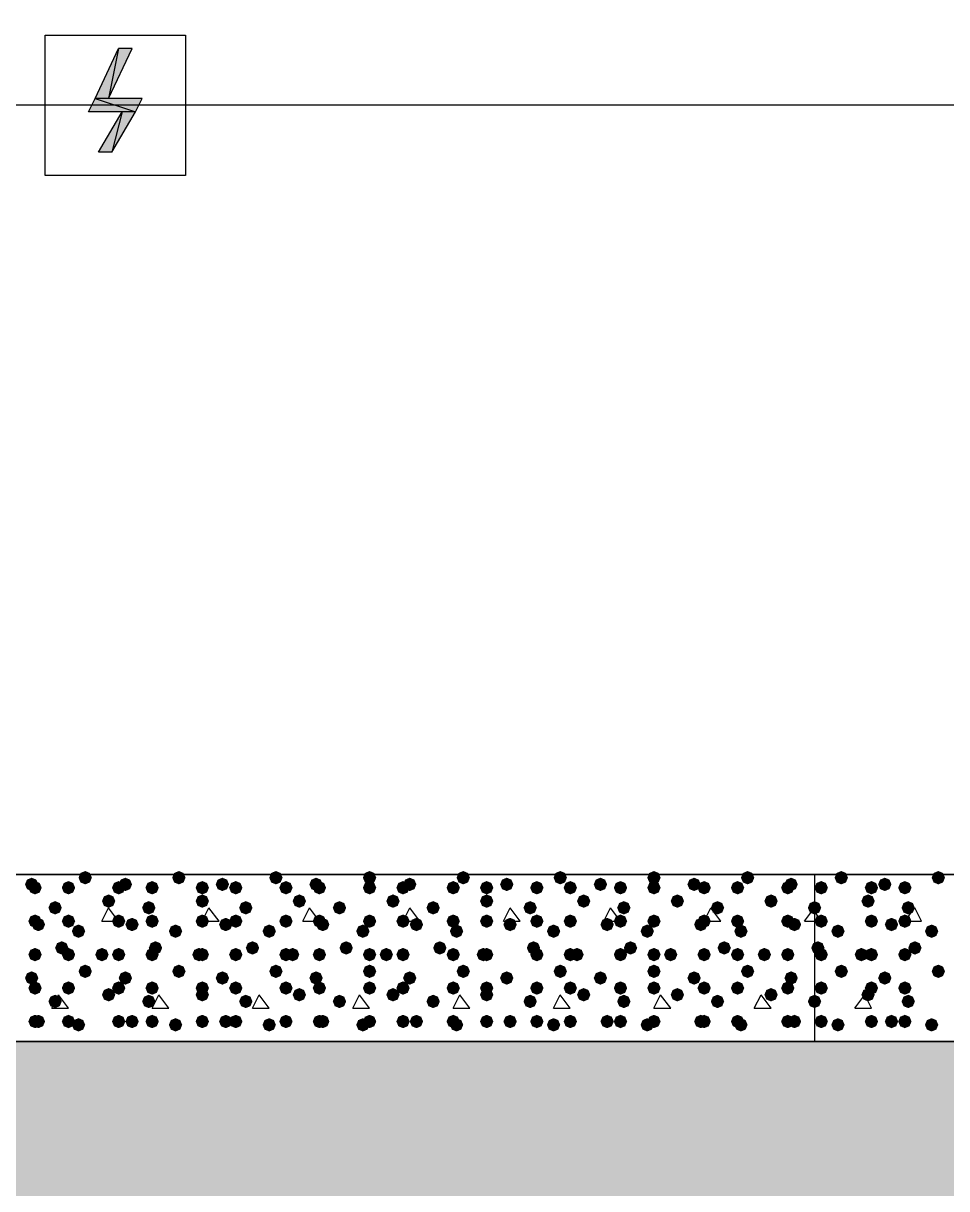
# Model space of a CAD drawing. Header units: millimetres. Extents: x 0 to 420, y 0 to 297.
# Drawn here: x 333.1 to 344.78, y 160.4 to 175.15 of the extents above; entities that cross this region are included whole.
import ezdxf

# ---------------------------------------------------------------- set-up
doc = ezdxf.new("R2010")
doc.units = ezdxf.units.MM
doc.layers.get('0').update_dxf_attribs({"linetype": 'CONTINUOUS'})

msp = doc.modelspace()

# ---------------------------------------------------------------- hatches: boundary and pattern name
at = {"true_color": 0x000001}
h = msp.add_hatch(color=0, dxfattribs=at)
h.paths.add_polyline_path([(334.475667, 174.836666), (334.306334, 174.836666), (334.179334, 174.201666)], flags=0)
h.paths.add_polyline_path([(334.306334, 174.836666), (334.179334, 174.201666), (334.01, 174.201666)], flags=0)
h = msp.add_hatch(color=0, dxfattribs=at)
h.paths.add_polyline_path([(334.602667, 174.201666), (334.01, 174.201666), (334.518, 174.032333)], flags=0)
h.paths.add_polyline_path([(334.01, 174.201666), (334.518, 174.032333), (333.925334, 174.032333)], flags=0)
h = msp.add_hatch(color=0, dxfattribs=at)
h.paths.add_polyline_path([(334.518, 174.032333), (334.348667, 174.032333), (334.221667, 173.524333)], flags=0)
h.paths.add_polyline_path([(334.348667, 174.032333), (334.221667, 173.524333), (334.052334, 173.524333)], flags=0)
at = {"true_color": 0x000008}
for points in [[(333.967667, 164.338), (333.942796, 164.278204), (333.883, 164.253333), (333.823204, 164.278204), (333.798333, 164.338), (333.823204, 164.397796), (333.883, 164.422667), (333.942796, 164.397796)], [(335.153, 164.338), (335.128129, 164.278204), (335.068333, 164.253333), (335.008537, 164.278204), (334.983667, 164.338), (335.008537, 164.397796), (335.068333, 164.422667), (335.128129, 164.397796)], [(336.380667, 164.338), (336.355796, 164.278204), (336.296, 164.253333), (336.236204, 164.278204), (336.211333, 164.338), (336.236204, 164.397796), (336.296, 164.422667), (336.355796, 164.397796)], [(337.566, 164.338), (337.541129, 164.278204), (337.481333, 164.253333), (337.421538, 164.278204), (337.396667, 164.338), (337.421537, 164.397796), (337.481333, 164.422667), (337.541129, 164.397796)], [(338.751333, 164.338), (338.726462, 164.278204), (338.666667, 164.253333), (338.606871, 164.278204), (338.582, 164.338), (338.606871, 164.397796), (338.666667, 164.422667), (338.726462, 164.397796)], [(339.979, 164.338), (339.954129, 164.278204), (339.894333, 164.253333), (339.834538, 164.278204), (339.809667, 164.338), (339.834537, 164.397796), (339.894333, 164.422667), (339.954129, 164.397796)], [(341.164333, 164.338), (341.139462, 164.278204), (341.079667, 164.253333), (341.019871, 164.278204), (340.995, 164.338), (341.019871, 164.397796), (341.079667, 164.422667), (341.139462, 164.397796)], [(342.349667, 164.338), (342.324796, 164.278204), (342.265, 164.253333), (342.205204, 164.278204), (342.180333, 164.338), (342.205204, 164.397796), (342.265, 164.422667), (342.324796, 164.397796)], [(333.290333, 164.253333), (333.265463, 164.193537), (333.205667, 164.168667), (333.145871, 164.193537), (333.121, 164.253333), (333.145871, 164.313129), (333.205667, 164.338), (333.265462, 164.313129)], [(333.332667, 164.211), (333.307796, 164.151204), (333.248, 164.126333), (333.188204, 164.151204), (333.163333, 164.211), (333.188204, 164.270796), (333.248, 164.295667), (333.307796, 164.270796)], [(333.756, 164.211), (333.731129, 164.151204), (333.671333, 164.126333), (333.611537, 164.151204), (333.586667, 164.211), (333.611537, 164.270796), (333.671333, 164.295667), (333.731129, 164.270796)], [(334.391, 164.211), (334.366129, 164.151204), (334.306333, 164.126333), (334.246537, 164.151204), (334.221667, 164.211), (334.246537, 164.270796), (334.306333, 164.295667), (334.366129, 164.270796)], [(334.475667, 164.253333), (334.450796, 164.193537), (334.391, 164.168667), (334.331204, 164.193537), (334.306333, 164.253333), (334.331204, 164.313129), (334.391, 164.338), (334.450796, 164.313129)], [(334.814333, 164.211), (334.789462, 164.151204), (334.729667, 164.126333), (334.669871, 164.151204), (334.645, 164.211), (334.669871, 164.270796), (334.729667, 164.295667), (334.789462, 164.270796)], [(335.449333, 164.211), (335.424463, 164.151204), (335.364667, 164.126333), (335.304871, 164.151204), (335.28, 164.211), (335.304871, 164.270796), (335.364667, 164.295667), (335.424462, 164.270796)], [(335.703333, 164.253333), (335.678463, 164.193537), (335.618667, 164.168667), (335.558871, 164.193537), (335.534, 164.253333), (335.558871, 164.313129), (335.618667, 164.338), (335.678462, 164.313129)], [(335.872667, 164.211), (335.847796, 164.151204), (335.788, 164.126333), (335.728204, 164.151204), (335.703333, 164.211), (335.728204, 164.270796), (335.788, 164.295667), (335.847796, 164.270796)], [(336.507667, 164.211), (336.482796, 164.151204), (336.423, 164.126333), (336.363204, 164.151204), (336.338333, 164.211), (336.363204, 164.270796), (336.423, 164.295667), (336.482796, 164.270796)], [(336.888667, 164.253333), (336.863796, 164.193537), (336.804, 164.168667), (336.744204, 164.193537), (336.719333, 164.253333), (336.744204, 164.313129), (336.804, 164.338), (336.863796, 164.313129)], [(336.931, 164.211), (336.906129, 164.151204), (336.846333, 164.126333), (336.786538, 164.151204), (336.761667, 164.211), (336.786537, 164.270796), (336.846333, 164.295667), (336.906129, 164.270796)], [(337.566, 164.211), (337.541129, 164.151204), (337.481333, 164.126333), (337.421538, 164.151204), (337.396667, 164.211), (337.421537, 164.270796), (337.481333, 164.295667), (337.541129, 164.270796)], [(337.989333, 164.211), (337.964462, 164.151204), (337.904667, 164.126333), (337.844871, 164.151204), (337.82, 164.211), (337.844871, 164.270796), (337.904667, 164.295667), (337.964462, 164.270796)], [(338.074, 164.253333), (338.049129, 164.193537), (337.989333, 164.168667), (337.929537, 164.193537), (337.904667, 164.253333), (337.929537, 164.313129), (337.989333, 164.338), (338.049129, 164.313129)], [(338.624333, 164.211), (338.599462, 164.151204), (338.539667, 164.126333), (338.479871, 164.151204), (338.455, 164.211), (338.479871, 164.270796), (338.539667, 164.295667), (338.599462, 164.270796)], [(339.047667, 164.211), (339.022796, 164.151204), (338.963, 164.126333), (338.903204, 164.151204), (338.878333, 164.211), (338.903204, 164.270796), (338.963, 164.295667), (339.022796, 164.270796)], [(339.301667, 164.253333), (339.276796, 164.193537), (339.217, 164.168667), (339.157204, 164.193537), (339.132333, 164.253333), (339.157204, 164.313129), (339.217, 164.338), (339.276796, 164.313129)], [(339.682667, 164.211), (339.657796, 164.151204), (339.598, 164.126333), (339.538204, 164.151204), (339.513333, 164.211), (339.538204, 164.270796), (339.598, 164.295667), (339.657796, 164.270796)], [(340.106, 164.211), (340.081129, 164.151204), (340.021333, 164.126333), (339.961537, 164.151204), (339.936667, 164.211), (339.961537, 164.270796), (340.021333, 164.295667), (340.081129, 164.270796)], [(340.487, 164.253333), (340.462129, 164.193537), (340.402333, 164.168667), (340.342538, 164.193537), (340.317667, 164.253333), (340.342537, 164.313129), (340.402333, 164.338), (340.462129, 164.313129)], [(340.741, 164.211), (340.716129, 164.151204), (340.656333, 164.126333), (340.596537, 164.151204), (340.571667, 164.211), (340.596537, 164.270796), (340.656333, 164.295667), (340.716129, 164.270796)], [(341.164333, 164.211), (341.139462, 164.151204), (341.079667, 164.126333), (341.019871, 164.151204), (340.995, 164.211), (341.019871, 164.270796), (341.079667, 164.295667), (341.139462, 164.270796)], [(341.672333, 164.253333), (341.647462, 164.193537), (341.587667, 164.168667), (341.527871, 164.193537), (341.503, 164.253333), (341.527871, 164.313129), (341.587667, 164.338), (341.647462, 164.313129)], [(341.799333, 164.211), (341.774462, 164.151204), (341.714667, 164.126333), (341.654871, 164.151204), (341.63, 164.211), (341.654871, 164.270796), (341.714667, 164.295667), (341.774462, 164.270796)], [(342.222667, 164.211), (342.197796, 164.151204), (342.138, 164.126333), (342.078204, 164.151204), (342.053333, 164.211), (342.078204, 164.270796), (342.138, 164.295667), (342.197796, 164.270796)], [(342.857667, 164.211), (342.832796, 164.151204), (342.773, 164.126333), (342.713204, 164.151204), (342.688333, 164.211), (342.713204, 164.270796), (342.773, 164.295667), (342.832796, 164.270796)], [(342.9, 164.253333), (342.875129, 164.193537), (342.815333, 164.168667), (342.755538, 164.193537), (342.730667, 164.253333), (342.755537, 164.313129), (342.815333, 164.338), (342.875129, 164.313129)], [(334.264, 164.041667), (334.239129, 163.981871), (334.179333, 163.957), (334.119537, 163.981871), (334.094667, 164.041667), (334.119537, 164.101462), (334.179333, 164.126333), (334.239129, 164.101463)], [(335.449333, 164.041667), (335.424463, 163.981871), (335.364667, 163.957), (335.304871, 163.981871), (335.28, 164.041667), (335.304871, 164.101462), (335.364667, 164.126333), (335.424462, 164.101463)], [(336.677, 164.041667), (336.652129, 163.981871), (336.592333, 163.957), (336.532537, 163.981871), (336.507667, 164.041667), (336.532537, 164.101462), (336.592333, 164.126333), (336.652129, 164.101463)], [(337.862333, 164.041667), (337.837462, 163.981871), (337.777667, 163.957), (337.717871, 163.981871), (337.693, 164.041667), (337.717871, 164.101462), (337.777667, 164.126333), (337.837462, 164.101463)], [(339.047667, 164.041667), (339.022796, 163.981871), (338.963, 163.957), (338.903204, 163.981871), (338.878333, 164.041667), (338.903204, 164.101462), (338.963, 164.126333), (339.022796, 164.101463)], [(340.275333, 164.041667), (340.250463, 163.981871), (340.190667, 163.957), (340.130871, 163.981871), (340.106, 164.041667), (340.130871, 164.101462), (340.190667, 164.126333), (340.250462, 164.101463)], [(341.460667, 164.041667), (341.435796, 163.981871), (341.376, 163.957), (341.316204, 163.981871), (341.291333, 164.041667), (341.316204, 164.101462), (341.376, 164.126333), (341.435796, 164.101463)], [(342.646, 164.041667), (342.621129, 163.981871), (342.561333, 163.957), (342.501537, 163.981871), (342.476667, 164.041667), (342.501537, 164.101462), (342.561333, 164.126333), (342.621129, 164.101463)], [(333.586667, 163.957), (333.561796, 163.897204), (333.502, 163.872333), (333.442204, 163.897204), (333.417333, 163.957), (333.442204, 164.016796), (333.502, 164.041667), (333.561796, 164.016796)], [(334.772, 163.957), (334.747129, 163.897204), (334.687333, 163.872333), (334.627538, 163.897204), (334.602667, 163.957), (334.627537, 164.016796), (334.687333, 164.041667), (334.747129, 164.016796)], [(335.999667, 163.957), (335.974796, 163.897204), (335.915, 163.872333), (335.855204, 163.897204), (335.830333, 163.957), (335.855204, 164.016796), (335.915, 164.041667), (335.974796, 164.016796)], [(337.185, 163.957), (337.160129, 163.897204), (337.100333, 163.872333), (337.040538, 163.897204), (337.015667, 163.957), (337.040537, 164.016796), (337.100333, 164.041667), (337.160129, 164.016796)], [(338.370333, 163.957), (338.345463, 163.897204), (338.285667, 163.872333), (338.225871, 163.897204), (338.201, 163.957), (338.225871, 164.016796), (338.285667, 164.041667), (338.345462, 164.016796)], [(339.598, 163.957), (339.573129, 163.897204), (339.513333, 163.872333), (339.453538, 163.897204), (339.428667, 163.957), (339.453537, 164.016796), (339.513333, 164.041667), (339.573129, 164.016796)], [(340.783333, 163.957), (340.758462, 163.897204), (340.698667, 163.872333), (340.638871, 163.897204), (340.614, 163.957), (340.638871, 164.016796), (340.698667, 164.041667), (340.758462, 164.016796)], [(341.968667, 163.957), (341.943796, 163.897204), (341.884, 163.872333), (341.824204, 163.897204), (341.799333, 163.957), (341.824204, 164.016796), (341.884, 164.041667), (341.943796, 164.016796)], [(343.196333, 163.957), (343.171462, 163.897204), (343.111667, 163.872333), (343.051871, 163.897204), (343.027, 163.957), (343.051871, 164.016796), (343.111667, 164.041667), (343.171462, 164.016796)], [(333.332667, 163.787667), (333.307796, 163.727871), (333.248, 163.703), (333.188204, 163.727871), (333.163333, 163.787667), (333.188204, 163.847462), (333.248, 163.872333), (333.307796, 163.847463)], [(333.375, 163.745333), (333.350129, 163.685537), (333.290333, 163.660667), (333.230537, 163.685537), (333.205667, 163.745333), (333.230537, 163.805129), (333.290333, 163.83), (333.350129, 163.805129)], [(333.756, 163.787667), (333.731129, 163.727871), (333.671333, 163.703), (333.611537, 163.727871), (333.586667, 163.787667), (333.611537, 163.847462), (333.671333, 163.872333), (333.731129, 163.847463)], [(334.391, 163.787667), (334.366129, 163.727871), (334.306333, 163.703), (334.246537, 163.727871), (334.221667, 163.787667), (334.246537, 163.847462), (334.306333, 163.872333), (334.366129, 163.847463)], [(334.560333, 163.745333), (334.535462, 163.685537), (334.475667, 163.660667), (334.415871, 163.685537), (334.391, 163.745333), (334.415871, 163.805129), (334.475667, 163.83), (334.535462, 163.805129)], [(334.814333, 163.787667), (334.789462, 163.727871), (334.729667, 163.703), (334.669871, 163.727871), (334.645, 163.787667), (334.669871, 163.847462), (334.729667, 163.872333), (334.789462, 163.847463)], [(335.449333, 163.787667), (335.424463, 163.727871), (335.364667, 163.703), (335.304871, 163.727871), (335.28, 163.787667), (335.304871, 163.847462), (335.364667, 163.872333), (335.424462, 163.847463)], [(335.745667, 163.745333), (335.720796, 163.685537), (335.661, 163.660667), (335.601204, 163.685537), (335.576333, 163.745333), (335.601204, 163.805129), (335.661, 163.83), (335.720796, 163.805129)], [(335.872667, 163.787667), (335.847796, 163.727871), (335.788, 163.703), (335.728204, 163.727871), (335.703333, 163.787667), (335.728204, 163.847462), (335.788, 163.872333), (335.847796, 163.847463)], [(336.507667, 163.787667), (336.482796, 163.727871), (336.423, 163.703), (336.363204, 163.727871), (336.338333, 163.787667), (336.363204, 163.847462), (336.423, 163.872333), (336.482796, 163.847463)], [(336.931, 163.787667), (336.906129, 163.727871), (336.846333, 163.703), (336.786538, 163.727871), (336.761667, 163.787667), (336.786537, 163.847462), (336.846333, 163.872333), (336.906129, 163.847463)], [(336.973333, 163.745333), (336.948463, 163.685537), (336.888667, 163.660667), (336.828871, 163.685537), (336.804, 163.745333), (336.828871, 163.805129), (336.888667, 163.83), (336.948462, 163.805129)], [(337.566, 163.787667), (337.541129, 163.727871), (337.481333, 163.703), (337.421538, 163.727871), (337.396667, 163.787667), (337.421537, 163.847462), (337.481333, 163.872333), (337.541129, 163.847463)], [(337.989333, 163.787667), (337.964462, 163.727871), (337.904667, 163.703), (337.844871, 163.727871), (337.82, 163.787667), (337.844871, 163.847462), (337.904667, 163.872333), (337.964462, 163.847463)], [(338.158667, 163.745333), (338.133796, 163.685537), (338.074, 163.660667), (338.014204, 163.685537), (337.989333, 163.745333), (338.014204, 163.805129), (338.074, 163.83), (338.133796, 163.805129)], [(338.624333, 163.787667), (338.599462, 163.727871), (338.539667, 163.703), (338.479871, 163.727871), (338.455, 163.787667), (338.479871, 163.847462), (338.539667, 163.872333), (338.599462, 163.847463)], [(339.047667, 163.787667), (339.022796, 163.727871), (338.963, 163.703), (338.903204, 163.727871), (338.878333, 163.787667), (338.903204, 163.847462), (338.963, 163.872333), (339.022796, 163.847463)], [(339.344, 163.745333), (339.319129, 163.685537), (339.259333, 163.660667), (339.199537, 163.685537), (339.174667, 163.745333), (339.199537, 163.805129), (339.259333, 163.83), (339.319129, 163.805129)], [(339.682667, 163.787667), (339.657796, 163.727871), (339.598, 163.703), (339.538204, 163.727871), (339.513333, 163.787667), (339.538204, 163.847462), (339.598, 163.872333), (339.657796, 163.847463)], [(340.106, 163.787667), (340.081129, 163.727871), (340.021333, 163.703), (339.961537, 163.727871), (339.936667, 163.787667), (339.961537, 163.847462), (340.021333, 163.872333), (340.081129, 163.847463)], [(340.571667, 163.745333), (340.546796, 163.685537), (340.487, 163.660667), (340.427204, 163.685537), (340.402333, 163.745333), (340.427204, 163.805129), (340.487, 163.83), (340.546796, 163.805129)], [(340.741, 163.787667), (340.716129, 163.727871), (340.656333, 163.703), (340.596537, 163.727871), (340.571667, 163.787667), (340.596537, 163.847462), (340.656333, 163.872333), (340.716129, 163.847463)], [(341.164333, 163.787667), (341.139462, 163.727871), (341.079667, 163.703), (341.019871, 163.727871), (340.995, 163.787667), (341.019871, 163.847462), (341.079667, 163.872333), (341.139462, 163.847463)], [(341.757, 163.745333), (341.732129, 163.685537), (341.672333, 163.660667), (341.612538, 163.685537), (341.587667, 163.745333), (341.612537, 163.805129), (341.672333, 163.83), (341.732129, 163.805129)], [(341.799333, 163.787667), (341.774462, 163.727871), (341.714667, 163.703), (341.654871, 163.727871), (341.63, 163.787667), (341.654871, 163.847462), (341.714667, 163.872333), (341.774462, 163.847463)], [(342.222667, 163.787667), (342.197796, 163.727871), (342.138, 163.703), (342.078204, 163.727871), (342.053333, 163.787667), (342.078204, 163.847462), (342.138, 163.872333), (342.197796, 163.847463)], [(342.857667, 163.787667), (342.832796, 163.727871), (342.773, 163.703), (342.713204, 163.727871), (342.688333, 163.787667), (342.713204, 163.847462), (342.773, 163.872333), (342.832796, 163.847463)], [(342.942333, 163.745333), (342.917462, 163.685537), (342.857667, 163.660667), (342.797871, 163.685537), (342.773, 163.745333), (342.797871, 163.805129), (342.857667, 163.83), (342.917462, 163.805129)], [(333.883, 163.660667), (333.858129, 163.600871), (333.798333, 163.576), (333.738538, 163.600871), (333.713667, 163.660667), (333.738537, 163.720462), (333.798333, 163.745333), (333.858129, 163.720463)], [(335.110667, 163.660667), (335.085796, 163.600871), (335.026, 163.576), (334.966204, 163.600871), (334.941333, 163.660667), (334.966204, 163.720462), (335.026, 163.745333), (335.085796, 163.720463)], [(336.296, 163.660667), (336.271129, 163.600871), (336.211333, 163.576), (336.151538, 163.600871), (336.126667, 163.660667), (336.151537, 163.720462), (336.211333, 163.745333), (336.271129, 163.720463)], [(337.481333, 163.660667), (337.456462, 163.600871), (337.396667, 163.576), (337.336871, 163.600871), (337.312, 163.660667), (337.336871, 163.720462), (337.396667, 163.745333), (337.456462, 163.720463)], [(338.666667, 163.660667), (338.641796, 163.600871), (338.582, 163.576), (338.522204, 163.600871), (338.497333, 163.660667), (338.522204, 163.720462), (338.582, 163.745333), (338.641796, 163.720463)], [(339.894333, 163.660667), (339.869462, 163.600871), (339.809667, 163.576), (339.749871, 163.600871), (339.725, 163.660667), (339.749871, 163.720462), (339.809667, 163.745333), (339.869462, 163.720463)], [(341.079667, 163.660667), (341.054796, 163.600871), (340.995, 163.576), (340.935204, 163.600871), (340.910333, 163.660667), (340.935204, 163.720462), (340.995, 163.745333), (341.054796, 163.720463)], [(342.265, 163.660667), (342.240129, 163.600871), (342.180333, 163.576), (342.120538, 163.600871), (342.095667, 163.660667), (342.120537, 163.720462), (342.180333, 163.745333), (342.240129, 163.720463)], [(333.671333, 163.449), (333.646462, 163.389204), (333.586667, 163.364333), (333.526871, 163.389204), (333.502, 163.449), (333.526871, 163.508796), (333.586667, 163.533667), (333.646462, 163.508796)], [(334.856667, 163.449), (334.831796, 163.389204), (334.772, 163.364333), (334.712204, 163.389204), (334.687333, 163.449), (334.712204, 163.508796), (334.772, 163.533667), (334.831796, 163.508796)], [(336.084333, 163.449), (336.059463, 163.389204), (335.999667, 163.364333), (335.939871, 163.389204), (335.915, 163.449), (335.939871, 163.508796), (335.999667, 163.533667), (336.059462, 163.508796)], [(337.269667, 163.449), (337.244796, 163.389204), (337.185, 163.364333), (337.125204, 163.389204), (337.100333, 163.449), (337.125204, 163.508796), (337.185, 163.533667), (337.244796, 163.508796)], [(338.455, 163.449), (338.430129, 163.389204), (338.370333, 163.364333), (338.310538, 163.389204), (338.285667, 163.449), (338.310537, 163.508796), (338.370333, 163.533667), (338.430129, 163.508796)], [(339.640333, 163.449), (339.615463, 163.389204), (339.555667, 163.364333), (339.495871, 163.389204), (339.471, 163.449), (339.495871, 163.508796), (339.555667, 163.533667), (339.615462, 163.508796)], [(340.868, 163.449), (340.843129, 163.389204), (340.783333, 163.364333), (340.723538, 163.389204), (340.698667, 163.449), (340.723537, 163.508796), (340.783333, 163.533667), (340.843129, 163.508796)], [(342.053333, 163.449), (342.028462, 163.389204), (341.968667, 163.364333), (341.908871, 163.389204), (341.884, 163.449), (341.908871, 163.508796), (341.968667, 163.533667), (342.028462, 163.508796)], [(333.332667, 163.364333), (333.307796, 163.304537), (333.248, 163.279667), (333.188204, 163.304537), (333.163333, 163.364333), (333.188204, 163.424129), (333.248, 163.449), (333.307796, 163.424129)], [(333.756, 163.364333), (333.731129, 163.304537), (333.671333, 163.279667), (333.611537, 163.304537), (333.586667, 163.364333), (333.611537, 163.424129), (333.671333, 163.449), (333.731129, 163.424129)], [(334.179333, 163.364333), (334.154462, 163.304537), (334.094667, 163.279667), (334.034871, 163.304537), (334.01, 163.364333), (334.034871, 163.424129), (334.094667, 163.449), (334.154462, 163.424129)], [(334.391, 163.364333), (334.366129, 163.304537), (334.306333, 163.279667), (334.246537, 163.304537), (334.221667, 163.364333), (334.246537, 163.424129), (334.306333, 163.449), (334.366129, 163.424129)], [(334.814333, 163.364333), (334.789462, 163.304537), (334.729667, 163.279667), (334.669871, 163.304537), (334.645, 163.364333), (334.669871, 163.424129), (334.729667, 163.449), (334.789462, 163.424129)], [(335.407, 163.364333), (335.382129, 163.304537), (335.322333, 163.279667), (335.262538, 163.304537), (335.237667, 163.364333), (335.262537, 163.424129), (335.322333, 163.449), (335.382129, 163.424129)], [(335.449333, 163.364333), (335.424463, 163.304537), (335.364667, 163.279667), (335.304871, 163.304537), (335.28, 163.364333), (335.304871, 163.424129), (335.364667, 163.449), (335.424462, 163.424129)], [(335.872667, 163.364333), (335.847796, 163.304537), (335.788, 163.279667), (335.728204, 163.304537), (335.703333, 163.364333), (335.728204, 163.424129), (335.788, 163.449), (335.847796, 163.424129)], [(336.507667, 163.364333), (336.482796, 163.304537), (336.423, 163.279667), (336.363204, 163.304537), (336.338333, 163.364333), (336.363204, 163.424129), (336.423, 163.449), (336.482796, 163.424129)], [(336.592333, 163.364333), (336.567462, 163.304537), (336.507667, 163.279667), (336.447871, 163.304537), (336.423, 163.364333), (336.447871, 163.424129), (336.507667, 163.449), (336.567462, 163.424129)], [(336.931, 163.364333), (336.906129, 163.304537), (336.846333, 163.279667), (336.786538, 163.304537), (336.761667, 163.364333), (336.786537, 163.424129), (336.846333, 163.449), (336.906129, 163.424129)], [(337.566, 163.364333), (337.541129, 163.304537), (337.481333, 163.279667), (337.421538, 163.304537), (337.396667, 163.364333), (337.421537, 163.424129), (337.481333, 163.449), (337.541129, 163.424129)], [(337.777667, 163.364333), (337.752796, 163.304537), (337.693, 163.279667), (337.633204, 163.304537), (337.608333, 163.364333), (337.633204, 163.424129), (337.693, 163.449), (337.752796, 163.424129)], [(337.989333, 163.364333), (337.964462, 163.304537), (337.904667, 163.279667), (337.844871, 163.304537), (337.82, 163.364333), (337.844871, 163.424129), (337.904667, 163.449), (337.964462, 163.424129)], [(338.624333, 163.364333), (338.599462, 163.304537), (338.539667, 163.279667), (338.479871, 163.304537), (338.455, 163.364333), (338.479871, 163.424129), (338.539667, 163.449), (338.599462, 163.424129)], [(339.005333, 163.364333), (338.980462, 163.304537), (338.920667, 163.279667), (338.860871, 163.304537), (338.836, 163.364333), (338.860871, 163.424129), (338.920667, 163.449), (338.980462, 163.424129)], [(339.047667, 163.364333), (339.022796, 163.304537), (338.963, 163.279667), (338.903204, 163.304537), (338.878333, 163.364333), (338.903204, 163.424129), (338.963, 163.449), (339.022796, 163.424129)], [(339.682667, 163.364333), (339.657796, 163.304537), (339.598, 163.279667), (339.538204, 163.304537), (339.513333, 163.364333), (339.538204, 163.424129), (339.598, 163.449), (339.657796, 163.424129)], [(340.106, 163.364333), (340.081129, 163.304537), (340.021333, 163.279667), (339.961537, 163.304537), (339.936667, 163.364333), (339.961537, 163.424129), (340.021333, 163.449), (340.081129, 163.424129)], [(340.190667, 163.364333), (340.165796, 163.304537), (340.106, 163.279667), (340.046204, 163.304537), (340.021333, 163.364333), (340.046204, 163.424129), (340.106, 163.449), (340.165796, 163.424129)], [(340.741, 163.364333), (340.716129, 163.304537), (340.656333, 163.279667), (340.596537, 163.304537), (340.571667, 163.364333), (340.596537, 163.424129), (340.656333, 163.449), (340.716129, 163.424129)], [(341.164333, 163.364333), (341.139462, 163.304537), (341.079667, 163.279667), (341.019871, 163.304537), (340.995, 163.364333), (341.019871, 163.424129), (341.079667, 163.449), (341.139462, 163.424129)], [(341.376, 163.364333), (341.351129, 163.304537), (341.291333, 163.279667), (341.231537, 163.304537), (341.206667, 163.364333), (341.231537, 163.424129), (341.291333, 163.449), (341.351129, 163.424129)], [(341.799333, 163.364333), (341.774462, 163.304537), (341.714667, 163.279667), (341.654871, 163.304537), (341.63, 163.364333), (341.654871, 163.424129), (341.714667, 163.449), (341.774462, 163.424129)], [(342.222667, 163.364333), (342.197796, 163.304537), (342.138, 163.279667), (342.078204, 163.304537), (342.053333, 163.364333), (342.078204, 163.424129), (342.138, 163.449), (342.197796, 163.424129)], [(342.561333, 163.364333), (342.536462, 163.304537), (342.476667, 163.279667), (342.416871, 163.304537), (342.392, 163.364333), (342.416871, 163.424129), (342.476667, 163.449), (342.536462, 163.424129)], [(342.857667, 163.364333), (342.832796, 163.304537), (342.773, 163.279667), (342.713204, 163.304537), (342.688333, 163.364333), (342.713204, 163.424129), (342.773, 163.449), (342.832796, 163.424129)], [(333.967667, 163.152667), (333.942796, 163.092871), (333.883, 163.068), (333.823204, 163.092871), (333.798333, 163.152667), (333.823204, 163.212462), (333.883, 163.237333), (333.942796, 163.212463)], [(335.153, 163.152667), (335.128129, 163.092871), (335.068333, 163.068), (335.008537, 163.092871), (334.983667, 163.152667), (335.008537, 163.212462), (335.068333, 163.237333), (335.128129, 163.212463)], [(336.380667, 163.152667), (336.355796, 163.092871), (336.296, 163.068), (336.236204, 163.092871), (336.211333, 163.152667), (336.236204, 163.212462), (336.296, 163.237333), (336.355796, 163.212463)], [(337.566, 163.152667), (337.541129, 163.092871), (337.481333, 163.068), (337.421538, 163.092871), (337.396667, 163.152667), (337.421537, 163.212462), (337.481333, 163.237333), (337.541129, 163.212463)], [(338.751333, 163.152667), (338.726462, 163.092871), (338.666667, 163.068), (338.606871, 163.092871), (338.582, 163.152667), (338.606871, 163.212462), (338.666667, 163.237333), (338.726462, 163.212463)], [(339.979, 163.152667), (339.954129, 163.092871), (339.894333, 163.068), (339.834538, 163.092871), (339.809667, 163.152667), (339.834537, 163.212462), (339.894333, 163.237333), (339.954129, 163.212463)], [(341.164333, 163.152667), (341.139462, 163.092871), (341.079667, 163.068), (341.019871, 163.092871), (340.995, 163.152667), (341.019871, 163.212462), (341.079667, 163.237333), (341.139462, 163.212463)], [(342.349667, 163.152667), (342.324796, 163.092871), (342.265, 163.068), (342.205204, 163.092871), (342.180333, 163.152667), (342.205204, 163.212462), (342.265, 163.237333), (342.324796, 163.212463)], [(333.290333, 163.068), (333.265463, 163.008204), (333.205667, 162.983333), (333.145871, 163.008204), (333.121, 163.068), (333.145871, 163.127796), (333.205667, 163.152667), (333.265462, 163.127796)], [(333.332667, 162.941), (333.307796, 162.881204), (333.248, 162.856333), (333.188204, 162.881204), (333.163333, 162.941), (333.188204, 163.000796), (333.248, 163.025667), (333.307796, 163.000796)], [(333.756, 162.941), (333.731129, 162.881204), (333.671333, 162.856333), (333.611537, 162.881204), (333.586667, 162.941), (333.611537, 163.000796), (333.671333, 163.025667), (333.731129, 163.000796)], [(334.391, 162.941), (334.366129, 162.881204), (334.306333, 162.856333), (334.246537, 162.881204), (334.221667, 162.941), (334.246537, 163.000796), (334.306333, 163.025667), (334.366129, 163.000796)], [(334.475667, 163.068), (334.450796, 163.008204), (334.391, 162.983333), (334.331204, 163.008204), (334.306333, 163.068), (334.331204, 163.127796), (334.391, 163.152667), (334.450796, 163.127796)], [(334.814333, 162.941), (334.789462, 162.881204), (334.729667, 162.856333), (334.669871, 162.881204), (334.645, 162.941), (334.669871, 163.000796), (334.729667, 163.025667), (334.789462, 163.000796)], [(335.449333, 162.941), (335.424463, 162.881204), (335.364667, 162.856333), (335.304871, 162.881204), (335.28, 162.941), (335.304871, 163.000796), (335.364667, 163.025667), (335.424462, 163.000796)], [(335.703333, 163.068), (335.678463, 163.008204), (335.618667, 162.983333), (335.558871, 163.008204), (335.534, 163.068), (335.558871, 163.127796), (335.618667, 163.152667), (335.678462, 163.127796)], [(335.872667, 162.941), (335.847796, 162.881204), (335.788, 162.856333), (335.728204, 162.881204), (335.703333, 162.941), (335.728204, 163.000796), (335.788, 163.025667), (335.847796, 163.000796)], [(336.507667, 162.941), (336.482796, 162.881204), (336.423, 162.856333), (336.363204, 162.881204), (336.338333, 162.941), (336.363204, 163.000796), (336.423, 163.025667), (336.482796, 163.000796)], [(336.888667, 163.068), (336.863796, 163.008204), (336.804, 162.983333), (336.744204, 163.008204), (336.719333, 163.068), (336.744204, 163.127796), (336.804, 163.152667), (336.863796, 163.127796)], [(336.931, 162.941), (336.906129, 162.881204), (336.846333, 162.856333), (336.786538, 162.881204), (336.761667, 162.941), (336.786537, 163.000796), (336.846333, 163.025667), (336.906129, 163.000796)], [(337.566, 162.941), (337.541129, 162.881204), (337.481333, 162.856333), (337.421538, 162.881204), (337.396667, 162.941), (337.421537, 163.000796), (337.481333, 163.025667), (337.541129, 163.000796)], [(337.989333, 162.941), (337.964462, 162.881204), (337.904667, 162.856333), (337.844871, 162.881204), (337.82, 162.941), (337.844871, 163.000796), (337.904667, 163.025667), (337.964462, 163.000796)], [(338.074, 163.068), (338.049129, 163.008204), (337.989333, 162.983333), (337.929537, 163.008204), (337.904667, 163.068), (337.929537, 163.127796), (337.989333, 163.152667), (338.049129, 163.127796)], [(338.624333, 162.941), (338.599462, 162.881204), (338.539667, 162.856333), (338.479871, 162.881204), (338.455, 162.941), (338.479871, 163.000796), (338.539667, 163.025667), (338.599462, 163.000796)], [(339.047667, 162.941), (339.022796, 162.881204), (338.963, 162.856333), (338.903204, 162.881204), (338.878333, 162.941), (338.903204, 163.000796), (338.963, 163.025667), (339.022796, 163.000796)], [(339.301667, 163.068), (339.276796, 163.008204), (339.217, 162.983333), (339.157204, 163.008204), (339.132333, 163.068), (339.157204, 163.127796), (339.217, 163.152667), (339.276796, 163.127796)], [(339.682667, 162.941), (339.657796, 162.881204), (339.598, 162.856333), (339.538204, 162.881204), (339.513333, 162.941), (339.538204, 163.000796), (339.598, 163.025667), (339.657796, 163.000796)], [(340.106, 162.941), (340.081129, 162.881204), (340.021333, 162.856333), (339.961537, 162.881204), (339.936667, 162.941), (339.961537, 163.000796), (340.021333, 163.025667), (340.081129, 163.000796)], [(340.487, 163.068), (340.462129, 163.008204), (340.402333, 162.983333), (340.342538, 163.008204), (340.317667, 163.068), (340.342537, 163.127796), (340.402333, 163.152667), (340.462129, 163.127796)], [(340.741, 162.941), (340.716129, 162.881204), (340.656333, 162.856333), (340.596537, 162.881204), (340.571667, 162.941), (340.596537, 163.000796), (340.656333, 163.025667), (340.716129, 163.000796)], [(341.164333, 162.941), (341.139462, 162.881204), (341.079667, 162.856333), (341.019871, 162.881204), (340.995, 162.941), (341.019871, 163.000796), (341.079667, 163.025667), (341.139462, 163.000796)], [(341.672333, 163.068), (341.647462, 163.008204), (341.587667, 162.983333), (341.527871, 163.008204), (341.503, 163.068), (341.527871, 163.127796), (341.587667, 163.152667), (341.647462, 163.127796)], [(341.799333, 162.941), (341.774462, 162.881204), (341.714667, 162.856333), (341.654871, 162.881204), (341.63, 162.941), (341.654871, 163.000796), (341.714667, 163.025667), (341.774462, 163.000796)], [(342.222667, 162.941), (342.197796, 162.881204), (342.138, 162.856333), (342.078204, 162.881204), (342.053333, 162.941), (342.078204, 163.000796), (342.138, 163.025667), (342.197796, 163.000796)], [(342.857667, 162.941), (342.832796, 162.881204), (342.773, 162.856333), (342.713204, 162.881204), (342.688333, 162.941), (342.713204, 163.000796), (342.773, 163.025667), (342.832796, 163.000796)], [(342.9, 163.068), (342.875129, 163.008204), (342.815333, 162.983333), (342.755538, 163.008204), (342.730667, 163.068), (342.755537, 163.127796), (342.815333, 163.152667), (342.875129, 163.127796)], [(334.264, 162.856333), (334.239129, 162.796537), (334.179333, 162.771667), (334.119537, 162.796537), (334.094667, 162.856333), (334.119537, 162.916129), (334.179333, 162.941), (334.239129, 162.916129)], [(335.449333, 162.856333), (335.424463, 162.796537), (335.364667, 162.771667), (335.304871, 162.796537), (335.28, 162.856333), (335.304871, 162.916129), (335.364667, 162.941), (335.424462, 162.916129)], [(336.677, 162.856333), (336.652129, 162.796537), (336.592333, 162.771667), (336.532537, 162.796537), (336.507667, 162.856333), (336.532537, 162.916129), (336.592333, 162.941), (336.652129, 162.916129)], [(337.862333, 162.856333), (337.837462, 162.796537), (337.777667, 162.771667), (337.717871, 162.796537), (337.693, 162.856333), (337.717871, 162.916129), (337.777667, 162.941), (337.837462, 162.916129)], [(339.047667, 162.856333), (339.022796, 162.796537), (338.963, 162.771667), (338.903204, 162.796537), (338.878333, 162.856333), (338.903204, 162.916129), (338.963, 162.941), (339.022796, 162.916129)], [(340.275333, 162.856333), (340.250463, 162.796537), (340.190667, 162.771667), (340.130871, 162.796537), (340.106, 162.856333), (340.130871, 162.916129), (340.190667, 162.941), (340.250462, 162.916129)], [(341.460667, 162.856333), (341.435796, 162.796537), (341.376, 162.771667), (341.316204, 162.796537), (341.291333, 162.856333), (341.316204, 162.916129), (341.376, 162.941), (341.435796, 162.916129)], [(342.646, 162.856333), (342.621129, 162.796537), (342.561333, 162.771667), (342.501537, 162.796537), (342.476667, 162.856333), (342.501537, 162.916129), (342.561333, 162.941), (342.621129, 162.916129)], [(333.586667, 162.771667), (333.561796, 162.711871), (333.502, 162.687), (333.442204, 162.711871), (333.417333, 162.771667), (333.442204, 162.831462), (333.502, 162.856333), (333.561796, 162.831463)], [(334.772, 162.771667), (334.747129, 162.711871), (334.687333, 162.687), (334.627538, 162.711871), (334.602667, 162.771667), (334.627537, 162.831462), (334.687333, 162.856333), (334.747129, 162.831463)], [(335.999667, 162.771667), (335.974796, 162.711871), (335.915, 162.687), (335.855204, 162.711871), (335.830333, 162.771667), (335.855204, 162.831462), (335.915, 162.856333), (335.974796, 162.831463)], [(337.185, 162.771667), (337.160129, 162.711871), (337.100333, 162.687), (337.040538, 162.711871), (337.015667, 162.771667), (337.040537, 162.831462), (337.100333, 162.856333), (337.160129, 162.831463)], [(338.370333, 162.771667), (338.345463, 162.711871), (338.285667, 162.687), (338.225871, 162.711871), (338.201, 162.771667), (338.225871, 162.831462), (338.285667, 162.856333), (338.345462, 162.831463)], [(339.598, 162.771667), (339.573129, 162.711871), (339.513333, 162.687), (339.453538, 162.711871), (339.428667, 162.771667), (339.453537, 162.831462), (339.513333, 162.856333), (339.573129, 162.831463)], [(340.783333, 162.771667), (340.758462, 162.711871), (340.698667, 162.687), (340.638871, 162.711871), (340.614, 162.771667), (340.638871, 162.831462), (340.698667, 162.856333), (340.758462, 162.831463)], [(341.968667, 162.771667), (341.943796, 162.711871), (341.884, 162.687), (341.824204, 162.711871), (341.799333, 162.771667), (341.824204, 162.831462), (341.884, 162.856333), (341.943796, 162.831463)], [(343.196333, 162.771667), (343.171462, 162.711871), (343.111667, 162.687), (343.051871, 162.711871), (343.027, 162.771667), (343.051871, 162.831462), (343.111667, 162.856333), (343.171462, 162.831463)], [(333.332667, 162.517667), (333.307796, 162.457871), (333.248, 162.433), (333.188204, 162.457871), (333.163333, 162.517667), (333.188204, 162.577462), (333.248, 162.602333), (333.307796, 162.577463)], [(333.375, 162.517667), (333.350129, 162.457871), (333.290333, 162.433), (333.230537, 162.457871), (333.205667, 162.517667), (333.230537, 162.577462), (333.290333, 162.602333), (333.350129, 162.577463)], [(333.756, 162.517667), (333.731129, 162.457871), (333.671333, 162.433), (333.611537, 162.457871), (333.586667, 162.517667), (333.611537, 162.577462), (333.671333, 162.602333), (333.731129, 162.577463)], [(334.391, 162.517667), (334.366129, 162.457871), (334.306333, 162.433), (334.246537, 162.457871), (334.221667, 162.517667), (334.246537, 162.577462), (334.306333, 162.602333), (334.366129, 162.577463)], [(334.560333, 162.517667), (334.535462, 162.457871), (334.475667, 162.433), (334.415871, 162.457871), (334.391, 162.517667), (334.415871, 162.577462), (334.475667, 162.602333), (334.535462, 162.577463)], [(334.814333, 162.517667), (334.789462, 162.457871), (334.729667, 162.433), (334.669871, 162.457871), (334.645, 162.517667), (334.669871, 162.577462), (334.729667, 162.602333), (334.789462, 162.577463)], [(335.449333, 162.517667), (335.424463, 162.457871), (335.364667, 162.433), (335.304871, 162.457871), (335.28, 162.517667), (335.304871, 162.577462), (335.364667, 162.602333), (335.424462, 162.577463)], [(335.745667, 162.517667), (335.720796, 162.457871), (335.661, 162.433), (335.601204, 162.457871), (335.576333, 162.517667), (335.601204, 162.577462), (335.661, 162.602333), (335.720796, 162.577463)], [(335.872667, 162.517667), (335.847796, 162.457871), (335.788, 162.433), (335.728204, 162.457871), (335.703333, 162.517667), (335.728204, 162.577462), (335.788, 162.602333), (335.847796, 162.577463)], [(336.507667, 162.517667), (336.482796, 162.457871), (336.423, 162.433), (336.363204, 162.457871), (336.338333, 162.517667), (336.363204, 162.577462), (336.423, 162.602333), (336.482796, 162.577463)], [(336.931, 162.517667), (336.906129, 162.457871), (336.846333, 162.433), (336.786538, 162.457871), (336.761667, 162.517667), (336.786537, 162.577462), (336.846333, 162.602333), (336.906129, 162.577463)], [(336.973333, 162.517667), (336.948463, 162.457871), (336.888667, 162.433), (336.828871, 162.457871), (336.804, 162.517667), (336.828871, 162.577462), (336.888667, 162.602333), (336.948462, 162.577463)], [(337.566, 162.517667), (337.541129, 162.457871), (337.481333, 162.433), (337.421538, 162.457871), (337.396667, 162.517667), (337.421537, 162.577462), (337.481333, 162.602333), (337.541129, 162.577463)], [(337.989333, 162.517667), (337.964462, 162.457871), (337.904667, 162.433), (337.844871, 162.457871), (337.82, 162.517667), (337.844871, 162.577462), (337.904667, 162.602333), (337.964462, 162.577463)], [(338.158667, 162.517667), (338.133796, 162.457871), (338.074, 162.433), (338.014204, 162.457871), (337.989333, 162.517667), (338.014204, 162.577462), (338.074, 162.602333), (338.133796, 162.577463)], [(338.624333, 162.517667), (338.599462, 162.457871), (338.539667, 162.433), (338.479871, 162.457871), (338.455, 162.517667), (338.479871, 162.577462), (338.539667, 162.602333), (338.599462, 162.577463)], [(339.047667, 162.517667), (339.022796, 162.457871), (338.963, 162.433), (338.903204, 162.457871), (338.878333, 162.517667), (338.903204, 162.577462), (338.963, 162.602333), (339.022796, 162.577463)], [(339.344, 162.517667), (339.319129, 162.457871), (339.259333, 162.433), (339.199537, 162.457871), (339.174667, 162.517667), (339.199537, 162.577462), (339.259333, 162.602333), (339.319129, 162.577463)], [(339.682667, 162.517667), (339.657796, 162.457871), (339.598, 162.433), (339.538204, 162.457871), (339.513333, 162.517667), (339.538204, 162.577462), (339.598, 162.602333), (339.657796, 162.577463)], [(340.106, 162.517667), (340.081129, 162.457871), (340.021333, 162.433), (339.961537, 162.457871), (339.936667, 162.517667), (339.961537, 162.577462), (340.021333, 162.602333), (340.081129, 162.577463)], [(340.571667, 162.517667), (340.546796, 162.457871), (340.487, 162.433), (340.427204, 162.457871), (340.402333, 162.517667), (340.427204, 162.577462), (340.487, 162.602333), (340.546796, 162.577463)], [(340.741, 162.517667), (340.716129, 162.457871), (340.656333, 162.433), (340.596537, 162.457871), (340.571667, 162.517667), (340.596537, 162.577462), (340.656333, 162.602333), (340.716129, 162.577463)], [(341.164333, 162.517667), (341.139462, 162.457871), (341.079667, 162.433), (341.019871, 162.457871), (340.995, 162.517667), (341.019871, 162.577462), (341.079667, 162.602333), (341.139462, 162.577463)], [(341.757, 162.517667), (341.732129, 162.457871), (341.672333, 162.433), (341.612538, 162.457871), (341.587667, 162.517667), (341.612537, 162.577462), (341.672333, 162.602333), (341.732129, 162.577463)], [(341.799333, 162.517667), (341.774462, 162.457871), (341.714667, 162.433), (341.654871, 162.457871), (341.63, 162.517667), (341.654871, 162.577462), (341.714667, 162.602333), (341.774462, 162.577463)], [(342.222667, 162.517667), (342.197796, 162.457871), (342.138, 162.433), (342.078204, 162.457871), (342.053333, 162.517667), (342.078204, 162.577462), (342.138, 162.602333), (342.197796, 162.577463)], [(342.857667, 162.517667), (342.832796, 162.457871), (342.773, 162.433), (342.713204, 162.457871), (342.688333, 162.517667), (342.713204, 162.577462), (342.773, 162.602333), (342.832796, 162.577463)], [(342.942333, 162.517667), (342.917462, 162.457871), (342.857667, 162.433), (342.797871, 162.457871), (342.773, 162.517667), (342.797871, 162.577462), (342.857667, 162.602333), (342.917462, 162.577463)], [(333.883, 162.475333), (333.858129, 162.415537), (333.798333, 162.390667), (333.738538, 162.415537), (333.713667, 162.475333), (333.738537, 162.535129), (333.798333, 162.56), (333.858129, 162.535129)], [(335.110667, 162.475333), (335.085796, 162.415537), (335.026, 162.390667), (334.966204, 162.415537), (334.941333, 162.475333), (334.966204, 162.535129), (335.026, 162.56), (335.085796, 162.535129)], [(336.296, 162.475333), (336.271129, 162.415537), (336.211333, 162.390667), (336.151538, 162.415537), (336.126667, 162.475333), (336.151537, 162.535129), (336.211333, 162.56), (336.271129, 162.535129)], [(337.481333, 162.475333), (337.456462, 162.415537), (337.396667, 162.390667), (337.336871, 162.415537), (337.312, 162.475333), (337.336871, 162.535129), (337.396667, 162.56), (337.456462, 162.535129)], [(338.666667, 162.475333), (338.641796, 162.415537), (338.582, 162.390667), (338.522204, 162.415537), (338.497333, 162.475333), (338.522204, 162.535129), (338.582, 162.56), (338.641796, 162.535129)], [(339.894333, 162.475333), (339.869462, 162.415537), (339.809667, 162.390667), (339.749871, 162.415537), (339.725, 162.475333), (339.749871, 162.535129), (339.809667, 162.56), (339.869462, 162.535129)], [(341.079667, 162.475333), (341.054796, 162.415537), (340.995, 162.390667), (340.935204, 162.415537), (340.910333, 162.475333), (340.935204, 162.535129), (340.995, 162.56), (341.054796, 162.535129)], [(342.265, 162.475333), (342.240129, 162.415537), (342.180333, 162.390667), (342.120538, 162.415537), (342.095667, 162.475333), (342.120537, 162.535129), (342.180333, 162.56), (342.240129, 162.535129)]]:
    msp.add_hatch(color=0, dxfattribs=at).paths.add_polyline_path(points, flags=0)
at = {"true_color": 0x000007}
for points in [[(343.535, 164.338), (343.510129, 164.278204), (343.450333, 164.253333), (343.390538, 164.278204), (343.365667, 164.338), (343.390537, 164.397796), (343.450333, 164.422667), (343.510129, 164.397796)], [(344.762667, 164.338), (344.737796, 164.278204), (344.678, 164.253333), (344.618204, 164.278204), (344.593333, 164.338), (344.618204, 164.397796), (344.678, 164.422667), (344.737796, 164.397796)], [(343.281, 164.211), (343.256129, 164.151204), (343.196333, 164.126333), (343.136537, 164.151204), (343.111667, 164.211), (343.136537, 164.270796), (343.196333, 164.295667), (343.256129, 164.270796)], [(343.916, 164.211), (343.891129, 164.151204), (343.831333, 164.126333), (343.771538, 164.151204), (343.746667, 164.211), (343.771537, 164.270796), (343.831333, 164.295667), (343.891129, 164.270796)], [(344.085333, 164.253333), (344.060462, 164.193537), (344.000667, 164.168667), (343.940871, 164.193537), (343.916, 164.253333), (343.940871, 164.313129), (344.000667, 164.338), (344.060462, 164.313129)], [(344.339333, 164.211), (344.314462, 164.151204), (344.254667, 164.126333), (344.194871, 164.151204), (344.17, 164.211), (344.194871, 164.270796), (344.254667, 164.295667), (344.314462, 164.270796)], [(343.873667, 164.041667), (343.848796, 163.981871), (343.789, 163.957), (343.729204, 163.981871), (343.704333, 164.041667), (343.729204, 164.101462), (343.789, 164.126333), (343.848796, 164.101463)], [(344.381667, 163.957), (344.356796, 163.897204), (344.297, 163.872333), (344.237204, 163.897204), (344.212333, 163.957), (344.237204, 164.016796), (344.297, 164.041667), (344.356796, 164.016796)], [(343.281, 163.787667), (343.256129, 163.727871), (343.196333, 163.703), (343.136537, 163.727871), (343.111667, 163.787667), (343.136537, 163.847462), (343.196333, 163.872333), (343.256129, 163.847463)], [(343.916, 163.787667), (343.891129, 163.727871), (343.831333, 163.703), (343.771538, 163.727871), (343.746667, 163.787667), (343.771537, 163.847462), (343.831333, 163.872333), (343.891129, 163.847463)], [(344.17, 163.745333), (344.145129, 163.685537), (344.085333, 163.660667), (344.025538, 163.685537), (344.000667, 163.745333), (344.025537, 163.805129), (344.085333, 163.83), (344.145129, 163.805129)], [(344.339333, 163.787667), (344.314462, 163.727871), (344.254667, 163.703), (344.194871, 163.727871), (344.17, 163.787667), (344.194871, 163.847462), (344.254667, 163.872333), (344.314462, 163.847463)], [(343.492667, 163.660667), (343.467796, 163.600871), (343.408, 163.576), (343.348204, 163.600871), (343.323333, 163.660667), (343.348204, 163.720462), (343.408, 163.745333), (343.467796, 163.720463)], [(344.678, 163.660667), (344.653129, 163.600871), (344.593333, 163.576), (344.533537, 163.600871), (344.508667, 163.660667), (344.533537, 163.720462), (344.593333, 163.745333), (344.653129, 163.720463)], [(343.238667, 163.449), (343.213796, 163.389204), (343.154, 163.364333), (343.094204, 163.389204), (343.069333, 163.449), (343.094204, 163.508796), (343.154, 163.533667), (343.213796, 163.508796)], [(344.466333, 163.449), (344.441462, 163.389204), (344.381667, 163.364333), (344.321871, 163.389204), (344.297, 163.449), (344.321871, 163.508796), (344.381667, 163.533667), (344.441462, 163.508796)], [(343.281, 163.364333), (343.256129, 163.304537), (343.196333, 163.279667), (343.136537, 163.304537), (343.111667, 163.364333), (343.136537, 163.424129), (343.196333, 163.449), (343.256129, 163.424129)], [(343.789, 163.364333), (343.764129, 163.304537), (343.704333, 163.279667), (343.644537, 163.304537), (343.619667, 163.364333), (343.644537, 163.424129), (343.704333, 163.449), (343.764129, 163.424129)], [(343.916, 163.364333), (343.891129, 163.304537), (343.831333, 163.279667), (343.771538, 163.304537), (343.746667, 163.364333), (343.771537, 163.424129), (343.831333, 163.449), (343.891129, 163.424129)], [(344.339333, 163.364333), (344.314462, 163.304537), (344.254667, 163.279667), (344.194871, 163.304537), (344.17, 163.364333), (344.194871, 163.424129), (344.254667, 163.449), (344.314462, 163.424129)], [(343.535, 163.152667), (343.510129, 163.092871), (343.450333, 163.068), (343.390538, 163.092871), (343.365667, 163.152667), (343.390537, 163.212462), (343.450333, 163.237333), (343.510129, 163.212463)], [(344.762667, 163.152667), (344.737796, 163.092871), (344.678, 163.068), (344.618204, 163.092871), (344.593333, 163.152667), (344.618204, 163.212462), (344.678, 163.237333), (344.737796, 163.212463)], [(343.281, 162.941), (343.256129, 162.881204), (343.196333, 162.856333), (343.136537, 162.881204), (343.111667, 162.941), (343.136537, 163.000796), (343.196333, 163.025667), (343.256129, 163.000796)], [(343.916, 162.941), (343.891129, 162.881204), (343.831333, 162.856333), (343.771538, 162.881204), (343.746667, 162.941), (343.771537, 163.000796), (343.831333, 163.025667), (343.891129, 163.000796)], [(344.085333, 163.068), (344.060462, 163.008204), (344.000667, 162.983333), (343.940871, 163.008204), (343.916, 163.068), (343.940871, 163.127796), (344.000667, 163.152667), (344.060462, 163.127796)], [(344.339333, 162.941), (344.314462, 162.881204), (344.254667, 162.856333), (344.194871, 162.881204), (344.17, 162.941), (344.194871, 163.000796), (344.254667, 163.025667), (344.314462, 163.000796)], [(343.873667, 162.856333), (343.848796, 162.796537), (343.789, 162.771667), (343.729204, 162.796537), (343.704333, 162.856333), (343.729204, 162.916129), (343.789, 162.941), (343.848796, 162.916129)], [(344.381667, 162.771667), (344.356796, 162.711871), (344.297, 162.687), (344.237204, 162.711871), (344.212333, 162.771667), (344.237204, 162.831462), (344.297, 162.856333), (344.356796, 162.831463)], [(343.281, 162.517667), (343.256129, 162.457871), (343.196333, 162.433), (343.136537, 162.457871), (343.111667, 162.517667), (343.136537, 162.577462), (343.196333, 162.602333), (343.256129, 162.577463)], [(343.916, 162.517667), (343.891129, 162.457871), (343.831333, 162.433), (343.771538, 162.457871), (343.746667, 162.517667), (343.771537, 162.577462), (343.831333, 162.602333), (343.891129, 162.577463)], [(344.17, 162.517667), (344.145129, 162.457871), (344.085333, 162.433), (344.025538, 162.457871), (344.000667, 162.517667), (344.025537, 162.577462), (344.085333, 162.602333), (344.145129, 162.577463)], [(344.339333, 162.517667), (344.314462, 162.457871), (344.254667, 162.433), (344.194871, 162.457871), (344.17, 162.517667), (344.194871, 162.577462), (344.254667, 162.602333), (344.314462, 162.577463)], [(343.492667, 162.475333), (343.467796, 162.415537), (343.408, 162.390667), (343.348204, 162.415537), (343.323333, 162.475333), (343.348204, 162.535129), (343.408, 162.56), (343.467796, 162.535129)], [(344.678, 162.475333), (344.653129, 162.415537), (344.593333, 162.390667), (344.533537, 162.415537), (344.508667, 162.475333), (344.533537, 162.535129), (344.593333, 162.56), (344.653129, 162.535129)]]:
    msp.add_hatch(color=0, dxfattribs=at).paths.add_polyline_path(points, flags=0)
at = {"true_color": 0x000008}
h = msp.add_hatch(color=0, dxfattribs=at)
h.paths.add_polyline_path([(379.518333, 162.263667), (33.401, 162.263667), (379.518333, 150.241)], flags=0)
h.paths.add_polyline_path([(33.401, 162.263667), (379.518333, 150.241), (33.401, 150.241)], flags=0)

# ---------------------------------------------------------------- linework, layer by layer
at = {"color": 0, "true_color": 0x000007}
for points in [[(32.342667, 185.547), (32.342667, 162.263667), (380.576667, 162.263667), (380.576667, 185.547), (218.101333, 185.547), (218.101333, 206.756), (194.775667, 206.756), (194.775667, 185.547)], [(32.342667, 185.547), (32.342667, 162.263667), (380.576667, 162.263667), (380.576667, 185.547), (218.101333, 185.547), (218.101333, 206.756), (194.775667, 206.756), (194.775667, 185.547)], [(343.111667, 164.380333), (343.111667, 162.263667), (345.228333, 162.263667), (345.228333, 164.380333)]]:
    msp.add_lwpolyline(points, close=True, dxfattribs=at)
at = {"color": 0, "true_color": 0x0000fd}
msp.add_lwpolyline([(34.459333, 164.380333), (378.46, 164.380333), (378.46, 183.430333), (215.984667, 183.430333), (215.984667, 204.639333), (196.934667, 204.639333), (196.934667, 183.430333), (34.459333, 183.430333)], close=True, dxfattribs=at)
at = {"color": 0, "true_color": 0x000007}
for points in [[(333.375, 175.005999), (335.153, 175.005999)], [(343.111667, 164.380333), (324.061667, 164.380333)], [(343.196333, 163.787667), (343.111667, 163.914667)], [(344.254667, 163.787667), (344.381667, 163.957)], [(344.466333, 163.787667), (344.381667, 163.957)], [(343.111667, 163.787667), (343.196333, 163.787667)], [(344.254667, 163.787667), (344.466333, 163.787667)], [(343.619667, 162.687), (343.746667, 162.856333)], [(343.831333, 162.687), (343.746667, 162.856333)], [(343.619667, 162.687), (343.831333, 162.687)], [(324.061667, 162.263667), (343.111667, 162.263667)]]:
    msp.add_lwpolyline(points, dxfattribs=at)
at = {"color": 0, "true_color": 0x000001}
for points in [[(335.153, 173.227999), (333.375, 173.227999), (333.375, 175.005999), (335.153, 175.005999)], [(334.306334, 174.836666), (334.179334, 174.201666), (334.01, 174.201666)], [(334.475667, 174.836666), (334.306334, 174.836666), (334.179334, 174.201666)], [(334.01, 174.201666), (334.518, 174.032333), (333.925334, 174.032333)], [(334.602667, 174.201666), (334.01, 174.201666), (334.518, 174.032333)], [(334.348667, 174.032333), (334.221667, 173.524333), (334.052334, 173.524333)], [(334.518, 174.032333), (334.348667, 174.032333), (334.221667, 173.524333)]]:
    msp.add_lwpolyline(points, close=True, dxfattribs=at)
msp.add_lwpolyline([(371.051667, 174.116999), (40.005002, 174.116999), (40.005002, 138.683999), (371.051667, 138.683999)], dxfattribs=at)
at = {"color": 0, "true_color": 0x000008}
for points in [[(334.094667, 163.787667), (334.179333, 163.957)], [(334.306333, 163.787667), (334.179333, 163.957)], [(335.364667, 163.787667), (335.449333, 163.957)], [(335.576333, 163.787667), (335.449333, 163.957)], [(336.634667, 163.787667), (336.719333, 163.957)], [(336.846333, 163.787667), (336.719333, 163.957)], [(337.904667, 163.787667), (337.989333, 163.957)], [(338.116333, 163.787667), (337.989333, 163.957)], [(339.174667, 163.787667), (339.259333, 163.957)], [(339.386333, 163.787667), (339.259333, 163.957)], [(340.444667, 163.787667), (340.529333, 163.957)], [(340.656333, 163.787667), (340.529333, 163.957)], [(341.714667, 163.787667), (341.799333, 163.957)], [(341.926333, 163.787667), (341.799333, 163.957)], [(342.984667, 163.787667), (343.111667, 163.957)], [(343.111667, 163.914667), (343.111667, 163.957)], [(334.094667, 163.787667), (334.306333, 163.787667)], [(335.364667, 163.787667), (335.576333, 163.787667)], [(336.634667, 163.787667), (336.846333, 163.787667)], [(337.904667, 163.787667), (338.116333, 163.787667)], [(339.174667, 163.787667), (339.386333, 163.787667)], [(340.444667, 163.787667), (340.656333, 163.787667)], [(341.714667, 163.787667), (341.926333, 163.787667)], [(342.984667, 163.787667), (343.111667, 163.787667)], [(333.459667, 162.687), (333.544333, 162.856333)], [(333.671333, 162.687), (333.544333, 162.856333)], [(334.729667, 162.687), (334.814333, 162.856333)], [(334.941333, 162.687), (334.814333, 162.856333)], [(335.999667, 162.687), (336.084333, 162.856333)], [(336.211333, 162.687), (336.084333, 162.856333)], [(337.269667, 162.687), (337.354333, 162.856333)], [(337.481333, 162.687), (337.354333, 162.856333)], [(338.539667, 162.687), (338.624333, 162.856333)], [(338.751333, 162.687), (338.624333, 162.856333)], [(339.809667, 162.687), (339.894333, 162.856333)], [(340.021333, 162.687), (339.894333, 162.856333)], [(341.079667, 162.687), (341.164333, 162.856333)], [(341.291333, 162.687), (341.164333, 162.856333)], [(342.349667, 162.687), (342.434333, 162.856333)], [(342.561333, 162.687), (342.434333, 162.856333)], [(333.459667, 162.687), (333.671333, 162.687)], [(334.729667, 162.687), (334.941333, 162.687)], [(335.999667, 162.687), (336.211333, 162.687)], [(337.269667, 162.687), (337.481333, 162.687)], [(338.539667, 162.687), (338.751333, 162.687)], [(339.809667, 162.687), (340.021333, 162.687)], [(341.079667, 162.687), (341.291333, 162.687)], [(342.349667, 162.687), (342.561333, 162.687)]]:
    msp.add_lwpolyline(points, dxfattribs=at)
msp.add_lwpolyline([(379.518333, 162.263667), (33.401, 162.263667), (379.518333, 150.241)], close=True, dxfattribs=at)

doc.saveas('drawing.dxf')
